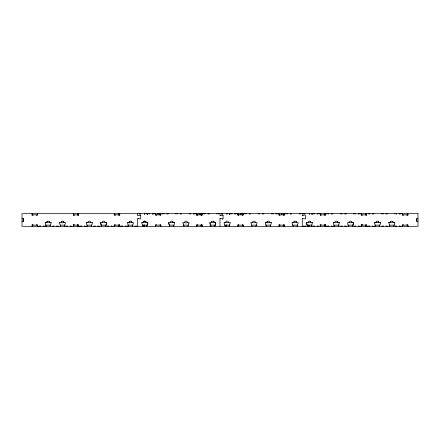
<?xml version="1.0" encoding="UTF-8"?>
<svg xmlns="http://www.w3.org/2000/svg" width="440" height="440" viewBox="0 0 440 440"><rect width="100%" height="100%" fill="white"/><g stroke="black" fill="none" stroke-linecap="round" stroke-linejoin="round"><path stroke-width="0.66" d="M309.529 213.774L309.529 214.082L309.529 213.62M312.103 213.774L312.103 214.082L312.103 213.62M361.46 224.736L361.455 226.38L361.438 224.736L362.28 224.736M64.394 226.38L65.472 222.657L59.428 222.799M91.256 226.292L92.4 222.948L92.142 222.569M105.556 226.38L106.75 222.948L106.321 222.536M132.418 226.292L133.463 222.657L127.419 222.799M146.746 226.292L147.774 222.657M173.547 226.38L174.658 222.723M187.907 226.292L189.024 222.799M214.709 226.38L215.765 222.657M255.865 226.38L257.065 222.948L256.806 222.569L250.899 222.799M297.027 226.38L298.227 222.948L298.018 222.607L292.149 222.657M311.355 226.38L312.367 222.607L306.774 222.536L306.367 222.877M352.55 226.292L353.667 222.799M379.346 226.38L380.545 222.948L380.336 222.607M229.037 226.38L230.203 222.877M46.266 226.38L45.254 222.607L50.853 222.536L51.255 222.877M60.572 226.32L59.538 222.657M128.59 226.38L127.534 222.657M293.205 226.353L292.05 222.948L292.314 222.569M348.678 226.264L347.518 222.948L347.782 222.569L353.683 222.799M45.089 222.948L45.276 222.607M87.406 226.264L86.257 222.877M101.755 226.38L100.557 222.948L100.843 222.569M142.896 226.264L141.746 222.877M168.57 222.948L169.725 226.38L168.691 222.657M252.071 226.38L250.921 222.799M307.56 226.38L306.504 222.657M334.389 226.38L333.278 222.723M389.879 226.38L388.823 222.657M46.717 222.536L46.959 221.738M266.844 222.541L267.091 221.738M214.715 226.292L215.903 222.948M393.679 226.353L394.873 222.948L394.444 222.536M105.589 226.292L106.755 222.948M219.962 226.38L220.006 218.532L220.495 218.323L222.629 219.093L223.064 218.686L223.025 215.171L222.536 214.962L220.209 215.699L219.962 213.62M302.291 218.625L302.28 226.38M376.084 222.068L376.007 222.536A1.43 1.43 0 0 1 377.432 221.106A1.43 1.43 0 0 1 378.862 222.536M182.93 222.799L184.052 226.353M215.721 222.607L209.897 222.607L210.909 226.38M265.342 222.657L266.398 226.38M374.358 222.877L374.764 222.536L380.358 222.607M209.759 222.799L210.903 226.32M50.083 226.264L51.123 222.657M147.912 222.948L146.757 226.264M270.215 226.264L271.392 222.948L271.134 222.569L265.227 222.799M338.206 226.264L339.295 222.723M352.556 226.264L353.711 222.948M182.908 222.799L189.046 222.799M129.278 221.738L129.036 222.536A1.447 1.447 0 0 1 130.493 221.095A1.447 1.447 0 0 1 131.94 222.547L131.675 221.738M293.92 221.738L293.678 222.541A1.441 1.441 0 0 1 295.928 221.342L296.263 221.656M222.536 219.076L223.02 218.867M302.324 218.532C305.239 218.284 306.295 220.968 305.382 215.358C304.893 213.978 303.116 216.502 302.324 215.507M220.006 218.532L220.495 218.323M374.495 222.657L375.546 226.353M86.295 222.723L86.663 222.536M100.628 222.723L106.343 222.536M141.785 222.723L142.153 222.541M333.256 222.723L339.268 222.657M388.745 222.723L389.037 222.547M267.163 221.656L267.509 221.331M137.643 226.38L137.687 218.532L138.177 218.323L140.311 219.093L140.745 218.686L140.646 215.089L137.891 215.699M333.311 222.657L333.625 222.536M224.246 222.607L224.037 222.948L225.236 226.38M47.19 221.48L47.586 221.221M61.517 221.48L61.919 221.221M129.514 221.48L129.91 221.221M224.224 222.607L229.823 222.541L230.225 222.877M388.867 222.607L394.537 222.547M137.891 218.339L138.171 218.323M141.999 222.569L147.725 222.607M168.812 222.569L174.334 222.541M140.212 214.962L140.498 214.979M222.536 214.962L223.064 215.358M220.495 215.716L220.006 215.507M31.834 214.858L37.598 214.858M73.326 214.858L78.54 214.858M114.07 214.858L119.917 214.858M155.458 214.858L160.859 214.858L160.847 213.62M196.389 214.858L202.202 214.858M237.644 214.858L243.172 214.858L243.199 213.62M278.707 214.858L284.526 214.858M320.1 214.858L325.919 214.858M361.031 214.858L366.663 214.858M402.424 214.858L408.254 214.858M74.157 215.264L73.315 215.264L73.337 213.62M78.48 215.264L77.638 215.264L77.654 214.858M196.796 215.264L197.637 215.264L197.615 214.858M201.113 215.264L201.96 215.264L201.938 213.62M22 218.801L23.623 218.801L23.623 219.621L23.188 219.621L23.623 221.199L22 221.199M417.995 218.801L416.323 218.801L416.345 219.621L416.757 219.621M416.757 220.38L416.323 220.38L416.345 221.199L417.995 221.199M86.642 222.536L92.356 222.723M100.562 222.948L101.755 226.353M306.361 222.948L307.533 226.264M380.529 222.948L380.402 222.657M394.867 222.948L394.669 222.607M73.315 224.736L74.157 224.736M77.638 224.736L78.48 224.736L78.524 226.38M201.96 224.736L201.113 224.736L201.135 225.143M324.599 224.736L325.441 224.736L325.441 226.38L325.418 224.736M32.043 225.143L37.598 225.143M45.254 225.143L50.71 225.143M59.989 225.143L65.016 225.143M73.205 225.143L78.54 225.143M86.933 225.143L91.872 225.143M100.678 225.143L106.178 225.143M113.955 225.143L119.922 225.143M127.578 225.143L133.034 225.143M142.296 225.143L147.087 225.143M155.458 225.143L160.859 225.143L160.847 226.38M169.252 225.143L174.191 225.143M183.002 225.143L188.496 225.143M196.389 225.143L202.219 225.143M209.897 225.143L215.353 225.143M224.615 225.143L230.087 225.143M237.782 225.143L243.161 225.143L243.161 226.38M251.57 225.143L257.07 225.143M265.315 225.143L270.815 225.143M278.707 225.143L284.526 225.143M292.221 225.143L297.677 225.143M306.933 225.143L312.411 225.143M319.913 225.143L325.919 225.143M333.828 225.143L339.323 225.143M347.573 225.143L353.073 225.143M361.031 225.143L366.663 225.143M374.985 225.143L379.995 225.143M389.274 225.143L394.73 225.143M402.215 225.143L408.183 225.143M308.957 225.143L308.974 226.38L309.001 225.143M143.825 225.302L144.347 225.302M226.149 225.302L226.666 225.302M143.825 225.456L144.347 225.456M226.149 225.456L226.666 225.456M143.825 226.072L144.347 226.072M226.149 226.072L226.666 226.072M143.825 226.226L144.347 226.226M226.149 226.226L226.666 226.226M305.905 226.38L305.894 225.918M270.963 222.541L271.326 222.723M174.312 222.541L174.68 222.723M338.954 222.536L339.317 222.723M63.074 221.221L63.47 221.48M392.563 221.331L392.915 221.656M378.235 221.331L378.587 221.656M310.244 221.331L310.596 221.656M213.593 221.331L213.945 221.656A1.441 1.441 0 0 1 214.247 222.541A1.43 1.43 0 0 0 213.802 221.524L213.598 221.342A1.441 1.441 0 0 0 211.371 222.541A1.43 1.43 0 0 1 211.602 221.738M145.794 221.48L145.602 221.331A1.441 1.441 0 0 0 143.55 221.854M312.345 222.607L312.532 222.948M337.298 221.518L337.716 222.536A1.441 1.441 0 0 0 336.276 221.095A1.441 1.441 0 0 0 334.84 222.536M137.687 215.507L137.643 213.62M49.352 221.738L49.599 222.536M302.291 215.419L302.28 213.62M63.861 222.068L63.938 222.536A1.43 1.43 0 0 0 62.475 221.106A1.43 1.43 0 0 0 61.044 222.536M352.039 222.299L352.055 222.536A1.441 1.441 0 0 0 350.609 221.095A1.441 1.441 0 0 0 349.168 222.536M416.741 218.801L416.741 221.199M408.584 226.072L408.59 226.38M407.814 213.62L407.841 214.858M407.743 213.62L407.764 215.264L406.918 215.264L406.94 214.858M407.77 226.38L407.743 224.736L406.918 224.736L406.918 225.143M407.616 225.143L407.616 226.38M403.42 214.858L403.442 215.264L402.595 215.264L402.595 213.62M403.442 225.143L403.42 224.736L402.595 224.736L402.627 226.38M402.699 213.62L402.699 214.858M401.868 213.62L401.868 213.928M401.093 225.968L401.093 226.38M400.681 213.62L400.681 214.032M399.916 213.62L399.933 214.032M399.933 225.968L399.916 226.38M399.443 213.62L399.443 214.236M399.443 225.764L399.443 226.38M396.567 213.62L396.567 214.236M396.567 225.764L396.567 226.38M396.094 213.62L396.077 214.032M396.077 225.968L396.077 226.38M395.329 225.968L395.329 226.38M394.917 213.62L394.917 214.032M387.723 225.968L387.723 226.38M387.31 213.62L387.31 214.032M386.562 213.62L386.562 214.032M386.562 225.968L386.546 226.38M386.073 213.62L386.073 214.236M386.073 225.764L386.073 226.38M383.196 213.62L383.196 214.032M383.196 225.764L383.196 226.38M382.723 213.62L382.707 214.032M382.707 225.968L382.707 226.38M381.959 225.968L381.959 226.38M381.546 213.62L381.546 214.032M374.352 225.968L374.352 226.38M373.94 213.62L373.94 214.032M373.175 213.62L373.192 214.032M373.192 225.968L373.175 226.38M372.708 213.62L372.708 214.236M372.702 225.764L372.702 226.38M369.826 213.62L369.826 214.032M369.826 225.764L369.826 226.38M369.353 213.62L369.336 214.032M369.336 225.968L369.336 226.38M368.588 225.968L368.588 226.38M368.484 226.072L368.484 226.38M368.175 213.62L368.175 214.032M367.422 226.072L367.433 226.38M366.652 213.62L366.68 214.858M366.581 213.62L366.603 215.264L365.756 215.264L365.756 214.858M366.608 226.38L366.581 224.736L365.756 224.736L365.756 225.143M365.701 213.62L365.701 214.858M365.701 225.143L365.701 226.38M362.257 214.858L362.28 215.264L361.438 215.264L361.46 213.62M362.257 224.736L362.28 225.143M361.537 213.62L361.537 214.858M360.707 213.62L360.707 213.928M359.931 225.968L359.931 226.38M359.519 213.62L359.519 214.032M358.754 213.62L358.771 214.032M358.771 225.968L358.754 226.38M358.286 213.62L358.286 214.236M358.286 225.764L358.286 226.38M355.405 213.62L355.405 214.032M355.405 225.764L355.405 226.38M354.932 213.62L354.915 214.032M354.915 225.968L354.915 226.38M354.167 225.968L354.167 226.38M353.755 213.62L353.755 214.032M346.561 225.968L346.561 226.38M346.148 213.62L346.148 214.032M345.384 213.62L345.4 214.032M345.4 225.968L345.384 226.38M344.916 213.62L344.916 214.236M344.916 225.764L344.916 226.38M342.034 213.62L342.034 214.032M342.034 225.764L342.034 226.38M341.561 213.62L341.545 214.032M341.545 225.968L341.545 226.38M340.797 225.968L340.797 226.38M340.389 213.62L340.389 214.032M333.19 225.968L333.19 226.38M332.777 213.62L332.777 214.032M332.03 213.62L332.03 214.032M332.03 225.968L332.013 226.38M331.546 213.62L331.546 214.236M331.546 225.764L331.546 226.38M328.664 213.62L328.664 214.032M328.664 225.764L328.664 226.38M328.191 213.62L328.174 214.032M328.174 225.968L328.174 226.38M327.426 225.968L327.426 226.38M327.327 226.072L327.327 226.38M327.019 213.62L327.019 214.032M326.266 226.072L326.271 226.38M325.518 213.62L325.518 214.858M325.418 213.62L325.441 215.264L324.599 215.264L324.616 214.858M324.616 224.736L324.539 226.38M324.539 213.62L324.539 214.858M321.118 214.858L321.101 215.264L320.276 215.264L320.298 213.62M321.118 225.143L321.101 224.736L320.276 224.736L320.326 226.38M320.348 213.62L320.375 214.858M319.555 213.62L319.545 213.928M318.769 225.968L318.769 226.38M318.357 213.62L318.357 214.032M317.592 213.62L317.614 214.032M317.614 225.968L317.592 226.38M317.125 213.62L317.125 214.236M317.125 225.764L317.125 226.38M314.243 213.62L314.243 214.032M314.243 225.764L314.243 226.38M313.775 213.62L313.759 214.032M313.759 225.968L313.759 226.38M313.011 225.968L313.011 226.38M312.598 213.62L312.598 214.032M312.059 213.62L312.059 214.082M311.933 213.62L311.933 214.082M311.856 213.62L311.856 214.082M309.337 213.62L309.337 214.082M308.468 225.143L308.468 226.38M305.399 225.968L305.399 226.38M304.986 213.62L304.986 214.032M304.243 213.62L304.243 214.032M304.243 225.968L304.222 226.38M303.754 213.62L303.754 214.236M303.754 225.764L303.754 226.38M300.872 213.62L300.872 213.928M300.405 213.62L300.388 214.032M299.228 213.62L299.228 214.032M291.621 213.62L291.621 214.032M290.873 213.62L290.873 214.032M290.384 213.62L290.384 214.236M287.502 213.62L287.502 213.928M287.034 213.62L287.018 214.032M285.857 213.62L285.857 214.032M284.361 213.62L284.361 214.858M284.328 225.143L284.328 225.555M284.328 225.968L284.328 226.38M284.279 213.62L284.262 215.264L283.437 215.264L283.459 214.858M284.279 226.38L284.262 224.736L283.437 224.736L283.459 225.143M283.382 213.62L283.382 214.858M283.382 225.143L283.382 226.38M282.97 213.62L282.97 214.236M281.732 213.62L281.732 214.236M281.32 213.62L281.32 214.236M279.939 214.858L279.961 215.264L279.114 215.264L279.114 213.62M279.961 225.143L279.939 224.736L279.114 224.736L279.114 226.38M279.186 213.62L279.213 214.858M279.207 225.143L279.207 225.555M279.207 225.968L279.207 226.38M278.382 213.62L278.382 213.928M277.2 213.62L277.2 214.032M276.436 213.62L276.452 214.032M275.963 213.62L275.963 214.236M273.081 213.62L273.081 213.928M272.613 213.62L272.596 214.032M271.436 213.62L271.436 214.032M263.829 213.62L263.829 214.032M263.065 213.62L263.082 214.032M262.592 213.62L262.592 214.236M259.71 213.62L259.71 213.928M259.243 213.62L259.226 214.032M258.065 213.62L258.065 214.032M250.459 213.62L250.459 214.032M249.695 213.62L249.711 214.032M249.222 213.62L249.222 214.236M246.34 213.62L246.34 213.928M245.872 213.62L245.856 214.032M244.695 213.62L244.695 214.032M243.1 213.62L243.1 215.264L242.275 215.264L242.297 214.858M243.1 226.38L243.1 224.736L242.275 224.736L242.275 225.143M242.22 213.62L242.22 214.236M241.808 213.62L241.808 214.236M240.57 213.62L240.57 214.236M240.163 213.62L240.163 214.236M238.799 214.858L238.777 215.264L237.958 215.264L237.974 213.62M238.799 225.143L238.777 224.736L237.958 224.736L237.974 226.38M238.024 213.62L238.056 214.858M238.046 225.143L238.046 225.555M238.046 225.968L238.046 226.38M237.232 213.62L237.226 213.928M236.038 213.62L236.038 214.032M235.29 214.032L235.29 213.62L235.274 213.928M234.806 213.62L234.806 214.236M231.924 213.62L231.924 213.928M231.451 213.62L231.435 214.032M230.274 213.62L230.274 214.032M229.779 213.62L229.779 214.082M229.614 213.62L229.614 214.082M229.532 213.62L229.532 214.082M229.438 213.62L229.438 214.082M229.251 213.62L229.251 214.082M227.205 213.62L227.205 214.082M226.842 213.62L226.842 214.082M226.677 213.62L226.677 214.082M226.677 225.143L226.677 226.38M226.578 225.143L226.633 226.38M226.512 225.143L226.512 225.456M226.512 225.918L226.512 226.38M226.43 225.143L226.43 225.456M226.43 225.918L226.43 226.38M226.336 225.143L226.336 225.456M226.336 225.918L226.336 226.38M226.243 225.143L226.243 225.456M226.243 225.918L226.243 226.38M226.149 225.143L226.149 226.38M222.668 213.62L222.668 214.032M221.903 213.62L221.92 214.032M221.436 213.62L221.436 214.236M218.554 213.62L218.554 213.928M218.081 213.62L218.064 214.032M216.904 213.62L216.904 214.032M209.297 213.62L209.297 214.032M208.549 213.62L208.549 214.032M208.065 213.62L208.065 214.236M205.183 213.62L205.183 213.928M204.71 213.62L204.694 214.032M203.533 213.62L203.533 214.032M202.037 213.62L202.037 214.858M202.015 225.143L202.015 225.555M202.015 225.968L202.015 226.38L201.938 224.736M201.113 214.858L201.135 215.264M201.058 213.62L201.058 214.858M201.058 225.143L201.058 226.38M200.646 213.62L200.646 214.236M199.413 213.62L199.413 214.236M199.001 213.62L199.001 214.236M197.615 225.143L197.637 224.736L196.796 224.736L196.818 226.38M196.889 213.62L196.889 214.032M196.889 214.445L196.889 214.858M196.889 225.143L196.889 225.555M196.889 225.968L196.889 226.38M196.862 213.62L196.818 215.264M196.07 213.62L196.059 213.928M194.981 213.62L194.981 213.928M194.876 213.62L194.876 214.032M194.128 213.62L194.128 214.032M194.112 213.62L194.112 213.928M193.644 213.62L193.644 214.236M190.762 213.62L190.762 213.928M190.295 213.62L190.273 214.032M189.118 213.62L189.118 214.032M181.506 213.62L181.506 214.032M180.757 213.62L180.757 214.032M180.274 213.62L180.274 214.236M177.392 213.62L177.392 213.928M176.924 213.62L176.902 214.032M175.747 213.62L175.747 214.032M168.135 213.62L168.135 214.032M167.371 213.62L167.387 214.032M166.903 213.62L166.903 214.236M164.021 213.62L164.021 213.928M163.554 213.62L163.531 214.032M162.377 213.62L162.377 214.032M160.781 213.62L160.798 215.264L159.957 215.264L159.957 214.858M160.781 226.38L160.798 224.736L159.957 224.736L159.957 225.143M159.896 213.62L159.896 214.236M159.489 213.62L159.489 214.236M158.252 213.62L158.252 214.236M157.839 213.62L157.839 214.236M156.459 214.858L156.481 215.264L155.634 215.264L155.7 213.62L155.732 214.032M156.481 225.143L156.459 224.736L155.634 224.736L155.634 226.38M155.732 214.445L155.732 214.858M155.732 225.143L155.732 225.555M155.732 225.968L155.732 226.38M154.902 213.62L154.902 213.928M153.819 213.62L153.819 213.928M153.72 213.62L153.72 214.032M152.972 214.032L152.972 213.62L152.95 213.928M152.482 213.62L152.482 214.236M149.6 213.62L149.6 213.928M149.132 213.62L149.116 214.032M147.956 213.62L147.956 214.032M147.461 213.62L147.461 214.082M147.296 213.62L147.296 214.082M147.213 213.62L147.213 214.082M147.12 213.62L147.12 214.082M146.927 213.62L146.927 214.082M144.887 213.62L144.887 214.082M144.606 213.62L144.606 214.082M144.524 213.62L144.524 214.082M144.359 213.62L144.359 214.082M144.347 225.143L144.347 226.38M144.26 225.143L144.315 226.38M144.188 225.143L144.188 225.456M144.188 225.918L144.188 226.38M144.111 225.143L144.111 225.456M144.111 225.918L144.111 226.38M144.018 225.143L144.018 225.456M144.018 225.918L144.018 226.38M143.919 225.143L143.919 225.456M143.919 225.918L143.919 226.38M143.825 225.143L143.825 226.38M140.349 213.62L140.349 214.032M139.601 213.62L139.601 214.032M139.112 213.62L139.112 214.236M136.23 225.764L136.23 226.38M135.746 225.968L135.746 226.38M134.998 225.968L134.998 226.38M127.386 225.968L127.386 226.38M126.231 225.968L126.214 226.38M125.741 225.764L125.741 226.38M122.859 225.764L122.859 226.38M122.375 225.968L122.375 226.38M121.627 225.968L121.627 226.38M121.523 226.072L121.523 226.38M120.527 226.072L120.538 226.38M119.713 213.62L119.713 214.858M119.686 225.143L119.713 226.38M119.642 213.62L119.62 215.264L118.795 215.264L118.817 214.858M119.62 226.38L119.642 224.736L118.795 224.736L118.817 225.143M118.74 213.62L118.74 214.858M118.74 225.143L118.74 226.38M115.319 214.858L115.297 215.264L114.477 215.264L114.493 213.62M115.319 225.143L115.297 224.736L114.477 224.736L114.543 226.38L114.571 225.968M114.571 213.62L114.571 214.032M114.571 214.445L114.571 214.858M114.571 225.143L114.571 225.555M112.97 225.968L112.97 226.38M111.793 226.072L111.793 226.38M111.32 225.764L111.32 226.38M108.438 225.764L108.438 226.38M107.954 225.968L107.954 226.38M107.206 225.968L107.206 226.38M99.6 225.968L99.6 226.38M98.439 225.968L98.422 226.38M97.95 225.764L97.95 226.38M95.073 225.764L95.073 226.38M94.584 225.968L94.584 226.38M93.836 225.968L93.836 226.38M86.229 225.968L86.229 226.38M85.069 225.968L85.052 226.38M84.579 225.764L84.579 226.38M81.703 225.764L81.703 226.38M81.213 225.968L81.213 226.38M80.465 225.968L80.465 226.38M80.361 226.072L80.361 226.38M79.371 226.072L79.376 226.38M78.551 225.968L78.551 226.38M78.48 213.62L78.458 215.264M77.654 224.736L77.638 225.143M77.578 213.62L77.578 214.858M77.578 225.143L77.578 226.38M74.135 214.858L74.135 215.264M74.135 224.736L74.135 225.143M73.409 213.62L73.409 214.032M73.409 214.445L73.409 214.858M73.409 225.143L73.409 225.555M73.409 225.968L73.409 226.38M73.337 224.736L73.381 226.38M71.808 225.968L71.808 226.38M70.631 226.072L70.631 226.38M70.163 225.764L70.163 226.38M67.282 225.764L67.282 226.38M66.792 225.968L66.792 226.38M66.044 225.968L66.044 226.38M58.438 225.968L58.438 226.38M57.277 225.968L57.261 226.38M56.793 225.764L56.793 226.38M53.911 225.764L53.911 226.38M53.422 225.968L53.422 226.38M52.674 225.968L52.674 226.38M45.067 225.968L45.067 226.38M43.907 225.968L43.89 226.38M43.423 225.764L43.423 226.38M40.541 225.764L40.541 226.38M40.051 225.968L40.051 226.38M39.303 225.968L39.303 226.38M39.204 226.072L39.204 226.38M38.209 226.072L38.214 226.38M37.395 213.62L37.395 214.032M37.395 214.445L37.395 214.858M37.395 225.143L37.395 225.555M37.395 225.968L37.395 226.38M37.318 213.62L37.296 215.264L36.476 215.264L36.476 214.858M37.362 226.38L37.296 224.736L36.476 224.736L36.498 225.143M32.978 214.858L33 215.264L32.153 215.264L32.153 213.62M33 225.143L32.978 224.736L32.153 224.736L32.219 226.38L32.247 225.968M32.368 225.143L32.368 226.38M32.247 213.62L32.247 214.032M32.247 214.445L32.247 214.858M32.247 225.143L32.247 225.555M23.601 218.801L23.601 219.621M23.601 220.38L23.601 221.199M23.254 218.801L23.254 221.199M390.324 222.536A1.43 1.43 0 0 1 390.572 221.738M390.335 222.536A1.43 1.43 0 0 1 391.765 221.106A1.43 1.43 0 0 1 393.195 222.536M308.017 222.536A1.43 1.43 0 0 1 309.447 221.106A1.43 1.43 0 0 1 310.871 222.536M296.148 221.518A1.441 1.441 0 0 1 296.571 222.541M266.855 222.541A1.441 1.441 0 0 1 268.301 221.095A1.441 1.441 0 0 1 269.737 222.541M252.527 222.541A1.441 1.441 0 0 1 253.968 221.095A1.441 1.441 0 0 1 255.409 222.541M225.698 222.541A1.43 1.43 0 0 1 227.123 221.106A1.43 1.43 0 0 1 228.553 222.541M184.536 222.541A1.441 1.441 0 0 1 185.977 221.095A1.441 1.441 0 0 1 187.418 222.541M170.198 222.541A1.441 1.441 0 0 1 171.639 221.1A1.441 1.441 0 0 1 173.08 222.541M172.915 221.854A1.43 1.43 0 0 1 173.085 222.541M143.374 222.541A1.43 1.43 0 0 1 144.804 221.106A1.43 1.43 0 0 1 146.234 222.536A1.441 1.441 0 0 0 146.173 222.068M87.885 222.536A1.441 1.441 0 0 1 89.326 221.095A1.441 1.441 0 0 1 90.767 222.536M46.728 222.536A1.447 1.447 0 0 1 48.175 221.095A1.447 1.447 0 0 1 49.615 222.547M102.218 222.536A1.441 1.441 0 0 1 103.659 221.095A1.441 1.441 0 0 1 105.1 222.541M418 213.62L22 213.62L22.011 226.38L417.995 226.38L417.973 213.62"/></g></svg>
